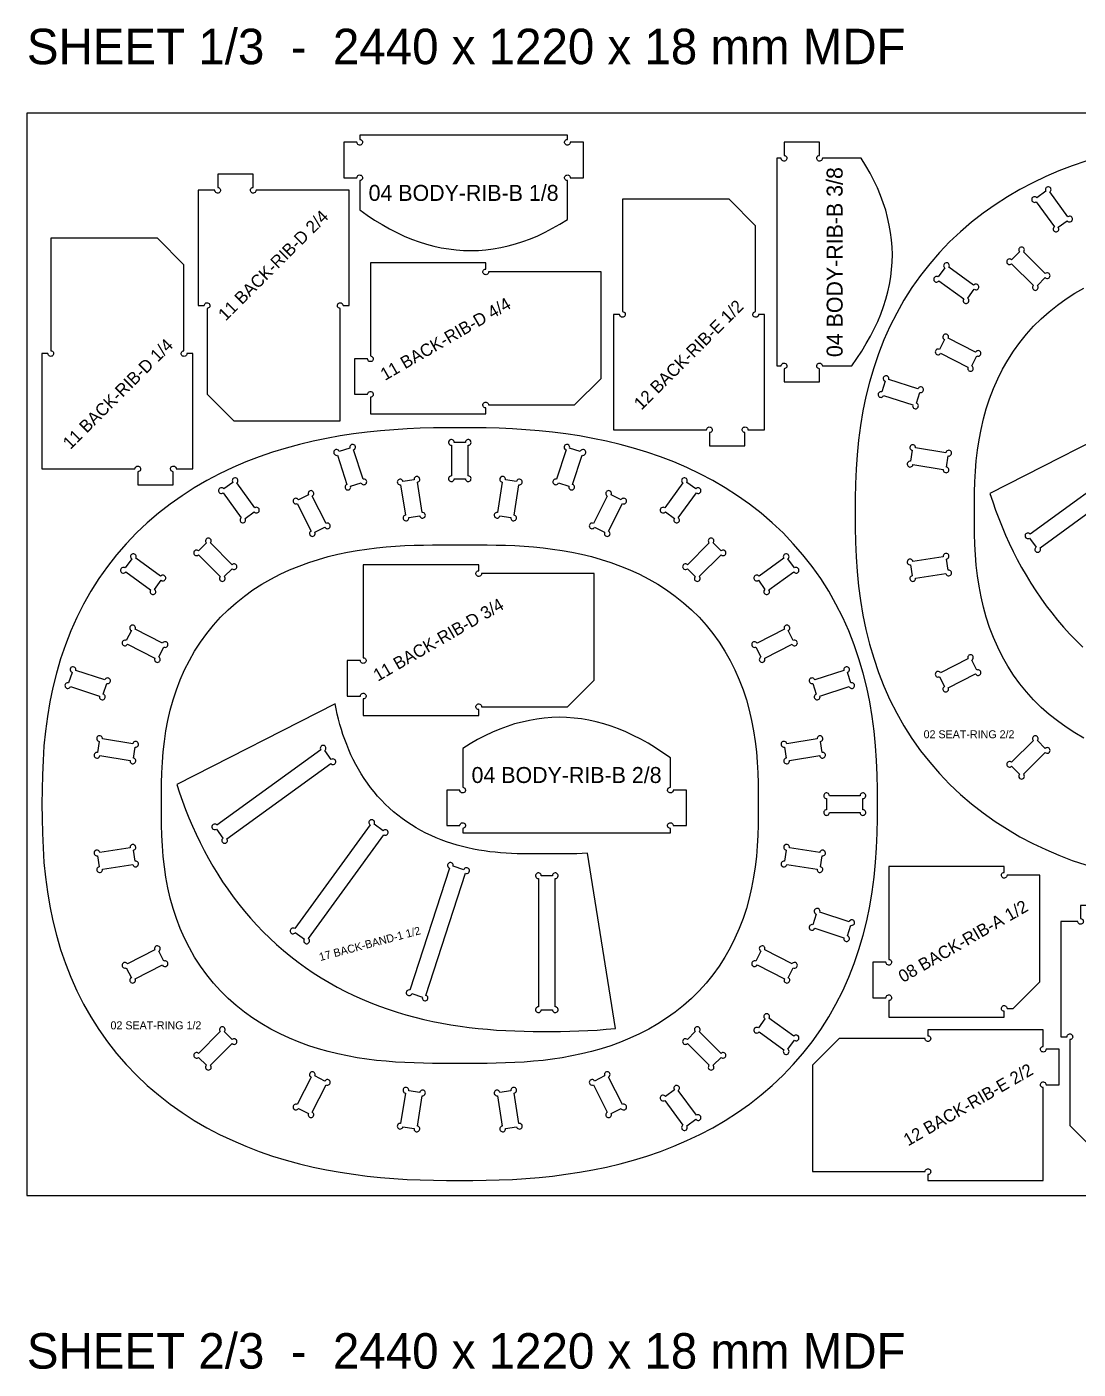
# Model space of a CAD drawing. Header units: millimetres. Extents: x 0 to 2440, y -2940 to 1317.
# Drawn here: x 0 to 1184, y -196 to 1317 of the extents above; entities that cross this region are included whole.
import ezdxf
from ezdxf.enums import TextEntityAlignment as Align

# ---------------------------------------------------------------- set-up
doc = ezdxf.new("R2010")
doc.units = ezdxf.units.MM
for name, color, linetype in [('CUT', 1, 'Continuous'), ('ENGRAVE-LABEL', 3, 'Continuous'), ('REFERENCE-SHEET', 8, 'Continuous')]:
    doc.layers.add(name, color=color, linetype=linetype)

msp = doc.modelspace()

# ---------------------------------------------------------------- linework, layer by layer
at = {"layer": 'CUT'}
for points in [[(375, 1195), (375, 1190.2, -2.414214), (371.8, 1187), (357, 1187), (357, 1147), (371.8, 1147, -2.414214), (375, 1143.8), (375, 1110.8), (383.4, 1104.9), (391.7, 1099.4), (400.1, 1094.3), (408.4, 1089.6), (416.8, 1085.3), (425.1, 1081.4), (433.5, 1077.9), (441.9, 1074.9), (450.2, 1072.2), (458.6, 1070), (466.9, 1068.2), (475.3, 1066.8), (483.6, 1065.8), (492, 1065.2), (500.4, 1065), (508.7, 1065.2), (517.1, 1065.9), (525.4, 1066.9), (533.8, 1068.4), (542.1, 1070.3), (550.5, 1072.5), (558.9, 1075.2), (567.2, 1078.3), (575.6, 1081.8), (583.9, 1085.8), (592.3, 1090.1), (600.6, 1094.8), (609, 1100), (609, 1143.8, -2.414214), (612.2, 1147), (627, 1147), (627, 1187), (612.2, 1187, -2.414214), (609, 1190.2), (609, 1195)], [(845, 935), (849.8, 935, -2.414214), (853, 931.8), (853, 917), (893, 917), (893, 931.8, -2.414214), (896.2, 935), (929.2, 935), (935.1, 943.4), (940.6, 951.7), (945.7, 960.1), (950.4, 968.4), (954.7, 976.8), (958.6, 985.1), (962.1, 993.5), (965.1, 1001.9), (967.8, 1010.2), (970, 1018.6), (971.8, 1026.9), (973.2, 1035.3), (974.2, 1043.6), (974.8, 1052), (975, 1060.4), (974.8, 1068.7), (974.1, 1077.1), (973.1, 1085.4), (971.6, 1093.8), (969.7, 1102.1), (967.5, 1110.5), (964.8, 1118.9), (961.7, 1127.2), (958.2, 1135.6), (954.2, 1143.9), (949.9, 1152.3), (945.2, 1160.6), (940, 1169), (896.2, 1169, -2.414214), (893, 1172.2), (893, 1187), (853, 1187), (853, 1172.2, -2.414214), (849.8, 1169), (845, 1169)], [(363, 1133), (258.2, 1133, -2.414214), (255, 1136.2), (255, 1151), (215, 1151), (215, 1136.2, -2.414214), (211.8, 1133), (193, 1133), (193, 1003), (199.8, 1003, -2.414214), (203, 999.8), (203, 903), (233, 873), (353, 873), (353, 999.8, -2.414214), (356.2, 1003), (363, 1003)], [(1172.1, 1098.6, 2.414214), (1172.8, 1103.1), (1152.5, 1131.1, 2.414214), (1148, 1131.8), (1137.8, 1124.4, 2.414214), (1137.1, 1119.9), (1157.5, 1091.9, 2.414214), (1161.9, 1091.2)], [(661, 863), (765.8, 863, -2.414214), (769, 859.8), (769, 845), (809, 845), (809, 859.8, -2.414214), (812.2, 863), (831, 863), (831, 993), (824.2, 993, -2.414214), (821, 996.2), (821, 1093), (791, 1123), (671, 1123), (671, 996.2, -2.414214), (667.8, 993), (661, 993)], [(17, 819), (121.8, 819, -2.414214), (125, 815.8), (125, 801), (165, 801), (165, 815.8, -2.414214), (168.2, 819), (187, 819), (187, 949), (180.2, 949, -2.414214), (177, 952.2), (177, 1049), (147, 1079), (27, 1079), (27, 952.2, -2.414214), (23.8, 949), (17, 949)], [(1147.3, 1034.5, 2.414214), (1147.3, 1039), (1122.8, 1063.5, 2.414214), (1118.3, 1063.5), (1109.4, 1054.6, 2.414214), (1109.4, 1050.1), (1133.9, 1025.6, 2.414214), (1138.4, 1025.6)], [(387, 1051), (387, 946.2, -2.414214), (383.8, 943), (369, 943), (369, 903), (383.8, 903, -2.414214), (387, 899.8), (387, 881), (517, 881), (517, 887.8, -2.414214), (520.2, 891), (617, 891), (647, 921), (647, 1041), (520.2, 1041, -2.414214), (517, 1044.2), (517, 1051)], [(1067.3, 1021.4, 2.414214), (1066.6, 1025.9), (1038.6, 1046.2, 2.414214), (1034.1, 1045.5), (1026.7, 1035.3, 2.414214), (1027.4, 1030.8), (1055.4, 1010.5, 2.414214), (1059.9, 1011.2)], [(1070.2, 946.2, 2.414214), (1068.8, 950.5), (1038, 966.2, 2.414214), (1033.7, 964.8), (1028, 953.6, 2.414214), (1029.3, 949.3), (1060.2, 933.6, 2.414214), (1064.5, 935)], [(1006, 905.1, 2.414214), (1003.9, 909.1), (971, 919.8, 2.414214), (967, 917.7), (963.1, 905.7, 2.414214), (965.1, 901.7), (998, 891, 2.414214), (1002.1, 893.1)], [(494, 807.9, 2.414214), (497.2, 811.1), (497.2, 845.7, 2.414214), (494, 848.9), (481.4, 848.9, 2.414214), (478.2, 845.7), (478.2, 811.1, 2.414214), (481.4, 807.9)], [(376.6, 803.4, 2.414214), (378.7, 807.4), (368, 840.3, 2.414214), (364, 842.4), (352, 838.5, 2.414214), (349.9, 834.4), (360.6, 801.5, 2.414214), (364.7, 799.5)], [(610.7, 799.5, 2.414214), (614.8, 801.5), (625.5, 834.4, 2.414214), (623.4, 838.5), (611.4, 842.4, 2.414214), (607.4, 840.3), (596.7, 807.4, 2.414214), (598.8, 803.4)], [(1038, 833.5, 2.414214), (1035.3, 837.2), (1001.1, 842.6, 2.414214), (997.5, 839.9), (995.5, 827.5, 2.414214), (998.2, 823.8), (1032.3, 818.4, 2.414214), (1036, 821.1)], [(1251.6, 829.7, 2.414214), (1247.2, 830.4), (1130.2, 745.4, 2.414214), (1129.5, 741), (1136.9, 730.8, 2.414214), (1141.4, 730.1), (1258.3, 815.1, 2.414214), (1259, 819.5)], [(256.1, 770.6, 2.414214), (256.8, 775.1), (236.5, 803.1, 2.414214), (232, 803.8), (221.8, 796.4, 2.414214), (221.1, 791.9), (241.5, 763.9, 2.414214), (245.9, 763.2)], [(442.6, 766.2, 2.414214), (445.3, 769.8), (439.9, 804, 2.414214), (436.2, 806.7), (423.7, 804.7, 2.414214), (421.1, 801), (426.5, 766.9, 2.414214), (430.2, 764.2)], [(545.2, 764.2, 2.414214), (548.9, 766.9), (554.3, 801, 2.414214), (551.7, 804.7), (539.2, 806.7, 2.414214), (535.5, 804), (530.1, 769.8, 2.414214), (532.8, 766.2)], [(729.5, 763.2, 2.414214), (733.9, 763.9), (754.3, 791.9, 2.414214), (753.6, 796.4), (743.4, 803.8, 2.414214), (738.9, 803.1), (718.6, 775.1, 2.414214), (719.3, 770.6)], [(335.8, 753.3, 2.414214), (337.2, 757.6), (321.5, 788.4, 2.414214), (317.2, 789.8), (305.9, 784.1, 2.414214), (304.5, 779.8), (320.2, 748.9, 2.414214), (324.5, 747.5)], [(650.9, 747.5, 2.414214), (655.2, 748.9), (670.9, 779.8, 2.414214), (669.5, 784.1), (658.2, 789.8, 2.414214), (653.9, 788.4), (638.2, 757.6, 2.414214), (639.6, 753.3)], [(231.3, 706.5, 2.414214), (231.3, 711), (206.8, 735.5, 2.414214), (202.3, 735.5), (193.4, 726.6, 2.414214), (193.4, 722.1), (217.9, 697.6, 2.414214), (222.4, 697.6)], [(753, 697.6, 2.414214), (757.5, 697.6), (782, 722.1, 2.414214), (782, 726.6), (773.1, 735.5, 2.414214), (768.6, 735.5), (744.1, 711, 2.414214), (744.1, 706.5)], [(151.3, 693.4, 2.414214), (150.6, 697.9), (122.6, 718.2, 2.414214), (118.1, 717.5), (110.7, 707.3, 2.414214), (111.4, 702.8), (139.4, 682.5, 2.414214), (143.9, 683.2)], [(379, 711), (379, 606.2, -2.414214), (375.8, 603), (361, 603), (361, 563), (375.8, 563, -2.414214), (379, 559.8), (379, 541), (509, 541), (509, 547.8, -2.414214), (512.2, 551), (609, 551), (639, 581), (639, 701), (512.2, 701, -2.414214), (509, 704.2), (509, 711)], [(831.5, 683.2, 2.414214), (836, 682.5), (864, 702.8, 2.414214), (864.7, 707.3), (857.3, 717.5, 2.414214), (852.8, 718.2), (824.8, 697.9, 2.414214), (824.1, 693.4)], [(1036, 717.3, 2.414214), (1032.3, 720), (998.2, 714.6, 2.414214), (995.5, 710.9), (997.5, 698.5, 2.414214), (1001.1, 695.8), (1035.3, 701.2, 2.414214), (1038, 704.9)], [(154.2, 618.2, 2.414214), (152.8, 622.5), (122, 638.2, 2.414214), (117.7, 636.8), (112, 625.6, 2.414214), (113.3, 621.3), (144.2, 605.6, 2.414214), (148.5, 607)], [(826.9, 607, 2.414214), (831.2, 605.6), (862.1, 621.3, 2.414214), (863.4, 625.6), (857.7, 636.8, 2.414214), (853.4, 638.2), (822.6, 622.5, 2.414214), (821.2, 618.2)], [(1064.5, 603.4, 2.414214), (1060.2, 604.8), (1029.3, 589.1, 2.414214), (1028, 584.8), (1033.7, 573.6, 2.414214), (1038, 572.2), (1068.8, 587.9, 2.414214), (1070.2, 592.2)], [(90, 577.1, 2.414214), (87.9, 581.1), (55, 591.8, 2.414214), (51, 589.7), (47.1, 577.7, 2.414214), (49.1, 573.7), (82, 563, 2.414214), (86.1, 565.1)], [(889.3, 565.1, 2.414214), (893.4, 563), (926.3, 573.7, 2.414214), (928.3, 577.7), (924.4, 589.7, 2.414214), (920.4, 591.8), (887.5, 581.1, 2.414214), (885.4, 577.1)], [(725, 409), (725, 413.8, -2.414214), (728.2, 417), (743, 417), (743, 457), (728.2, 457, -2.414214), (725, 460.2), (725, 493.2), (716.6, 499.1), (708.3, 504.6), (699.9, 509.7), (691.6, 514.4), (683.2, 518.7), (674.9, 522.6), (666.5, 526.1), (658.1, 529.1), (649.8, 531.8), (641.4, 534), (633.1, 535.8), (624.7, 537.2), (616.4, 538.2), (608, 538.8), (599.6, 539), (591.3, 538.8), (582.9, 538.1), (574.6, 537.1), (566.2, 535.6), (557.9, 533.7), (549.5, 531.5), (541.1, 528.8), (532.8, 525.7), (524.4, 522.2), (516.1, 518.2), (507.7, 513.9), (499.4, 509.2), (491, 504), (491, 460.2, -2.414214), (487.8, 457), (473, 457), (473, 417), (487.8, 417, -2.414214), (491, 413.8), (491, 409)], [(122, 505.5, 2.414214), (119.3, 509.2), (85.1, 514.6, 2.414214), (81.5, 511.9), (79.5, 499.5, 2.414214), (82.2, 495.8), (116.3, 490.4, 2.414214), (120, 493.1)], [(855.4, 493.1, 2.414214), (859.1, 490.4), (893.2, 495.8, 2.414214), (895.9, 499.5), (893.9, 511.9, 2.414214), (890.3, 514.6), (856.1, 509.2, 2.414214), (853.4, 505.5)], [(1138.4, 512.8, 2.414214), (1133.9, 512.8), (1109.4, 488.3, 2.414214), (1109.4, 483.8), (1118.3, 474.9, 2.414214), (1122.8, 474.9), (1147.3, 499.4, 2.414214), (1147.3, 503.9)], [(335.6, 501.7, 2.414214), (331.2, 502.4), (214.2, 417.4, 2.414214), (213.5, 413), (220.9, 402.8, 2.414214), (225.4, 402.1), (342.3, 487.1, 2.414214), (343, 491.5)], [(900.9, 434.9, 2.414214), (904.1, 431.7), (938.7, 431.7, 2.414214), (941.9, 434.9), (941.9, 447.5, 2.414214), (938.7, 450.7), (904.1, 450.7, 2.414214), (900.9, 447.5)], [(391.2, 418.6, 2.414214), (386.7, 417.8), (301.7, 300.9, 2.414214), (302.4, 296.4), (312.6, 289, 2.414214), (317.1, 289.7), (402.1, 406.7, 2.414214), (401.4, 411.1)], [(120, 389.3, 2.414214), (116.3, 392), (82.2, 386.6, 2.414214), (79.5, 382.9), (81.5, 370.5, 2.414214), (85.1, 367.8), (119.3, 373.2, 2.414214), (122, 376.9)], [(853.4, 376.9, 2.414214), (856.1, 373.2), (890.3, 367.8, 2.414214), (893.9, 370.5), (895.9, 382.9, 2.414214), (893.2, 386.6), (859.1, 392, 2.414214), (855.4, 389.3)], [(480.2, 371.2, 2.414214), (476.2, 369.1), (431.5, 231.6, 2.414214), (433.6, 227.6), (445.6, 223.7, 2.414214), (449.6, 225.7), (494.3, 363.2, 2.414214), (492.2, 367.3)], [(579.5, 360.5, 2.414214), (576.3, 357.3), (576.3, 212.7, 2.414214), (579.5, 209.5), (592.1, 209.5, 2.414214), (595.3, 212.7), (595.3, 357.3, 2.414214), (592.1, 360.5)], [(971, 371), (971, 266.2, -2.414214), (967.8, 263), (953, 263), (953, 223), (967.8, 223, -2.414214), (971, 219.8), (971, 201), (1101, 201), (1101, 207.8, -2.414214), (1104.2, 211), (1111, 211), (1141, 241), (1141, 361), (1104.2, 361, -2.414214), (1101, 364.2), (1101, 371)], [(885.4, 305.3, 2.414214), (887.5, 301.3), (920.4, 290.6, 2.414214), (924.4, 292.7), (928.3, 304.7, 2.414214), (926.3, 308.7), (893.4, 319.4, 2.414214), (889.3, 317.3)], [(1335, 309), (1230.2, 309, -2.414214), (1227, 312.2), (1227, 327), (1187, 327), (1187, 312.2, -2.414214), (1183.8, 309), (1165, 309), (1165, 179), (1171.8, 179, -2.414214), (1175, 175.8), (1175, 79), (1205, 49), (1325, 49), (1325, 175.8, -2.414214), (1328.2, 179), (1335, 179)], [(148.5, 275.4, 2.414214), (144.2, 276.8), (113.3, 261.1, 2.414214), (112, 256.8), (117.7, 245.6, 2.414214), (122, 244.2), (152.8, 259.9, 2.414214), (154.2, 264.2)], [(821.2, 264.2, 2.414214), (822.6, 259.9), (853.4, 244.2, 2.414214), (857.7, 245.6), (863.4, 256.8, 2.414214), (862.1, 261.1), (831.2, 276.8, 2.414214), (826.9, 275.4)], [(824.1, 189, 2.414214), (824.8, 184.5), (852.8, 164.2, 2.414214), (857.3, 164.9), (864.7, 175.1, 2.414214), (864, 179.6), (836, 199.9, 2.414214), (831.5, 199.2)], [(222.4, 184.8, 2.414214), (217.9, 184.8), (193.4, 160.3, 2.414214), (193.4, 155.8), (202.3, 146.9, 2.414214), (206.8, 146.9), (231.3, 171.4, 2.414214), (231.3, 175.9)], [(744.1, 175.9, 2.414214), (744.1, 171.4), (768.6, 146.9, 2.414214), (773.1, 146.9), (782, 155.8, 2.414214), (782, 160.3), (757.5, 184.8, 2.414214), (753, 184.8)], [(1145, 17), (1145, 121.8, -2.414214), (1148.2, 125), (1163, 125), (1163, 165), (1148.2, 165, -2.414214), (1145, 168.2), (1145, 187), (1015, 187), (1015, 180.2, -2.414214), (1011.8, 177), (915, 177), (885, 147), (885, 27), (1011.8, 27, -2.414214), (1015, 23.8), (1015, 17)], [(324.5, 134.9, 2.414214), (320.2, 133.5), (304.5, 102.6, 2.414214), (305.9, 98.3), (317.2, 92.6, 2.414214), (321.5, 94), (337.2, 124.8, 2.414214), (335.8, 129.1)], [(639.6, 129.1, 2.414214), (638.2, 124.8), (653.9, 94, 2.414214), (658.2, 92.6), (669.5, 98.3, 2.414214), (670.9, 102.6), (655.2, 133.5, 2.414214), (650.9, 134.9)], [(430.2, 118.2, 2.414214), (426.5, 115.5), (421.1, 81.4, 2.414214), (423.7, 77.7), (436.2, 75.7, 2.414214), (439.9, 78.4), (445.3, 112.6, 2.414214), (442.6, 116.2)], [(532.8, 116.2, 2.414214), (530.1, 112.6), (535.5, 78.4, 2.414214), (539.2, 75.7), (551.7, 77.7, 2.414214), (554.3, 81.4), (548.9, 115.5, 2.414214), (545.2, 118.2)], [(719.3, 111.8, 2.414214), (718.6, 107.3), (738.9, 79.3, 2.414214), (743.4, 78.6), (753.6, 86, 2.414214), (754.3, 90.5), (733.9, 118.5, 2.414214), (729.5, 119.2)]]:
    msp.add_lwpolyline(points, format="xyb", close=True, dxfattribs=at)
for points in [[(1192.8, 1165.8), (1177.7, 1160.6), (1162.7, 1154.8), (1147.9, 1148.4), (1133.2, 1141.5), (1118.8, 1133.9), (1104.6, 1125.6), (1090.8, 1116.7), (1077.3, 1107.2), (1064.2, 1097), (1051.6, 1086.2), (1039.5, 1074.8), (1028, 1062.7), (1017.1, 1050.1), (1006.7, 1037), (997.1, 1023.3), (988.1, 1009.1), (979.9, 994.6), (972.3, 979.6), (965.5, 964.3), (959.4, 948.7), (954, 932.9), (949.3, 916.8), (945.3, 900.6), (941.9, 884.3), (939.2, 867.9), (937, 851.5), (935.3, 835), (934.2, 818.5), (933.5, 802.1), (933.1, 785.6), (933, 769.2), (933.1, 752.8), (933.5, 736.3), (934.2, 719.9), (935.3, 703.4), (937, 686.9), (939.2, 670.5), (941.9, 654.1), (945.3, 637.8), (949.3, 621.6), (954, 605.5), (959.4, 589.7), (965.5, 574.1), (972.3, 558.8), (979.9, 543.8), (988.1, 529.3), (997.1, 515.1), (1006.7, 501.4), (1017.1, 488.3), (1028, 475.7), (1039.5, 463.6), (1051.6, 452.2), (1064.2, 441.4), (1077.3, 431.2), (1090.8, 421.7), (1104.6, 412.8), (1118.8, 404.5), (1133.2, 396.9), (1147.9, 390), (1162.7, 383.6), (1177.7, 377.8), (1192.8, 372.6)], [(1190.9, 515.6), (1180.7, 521.5), (1170.7, 527.9), (1161, 534.9), (1151.7, 542.3), (1142.8, 550.2), (1134.2, 558.7), (1126.2, 567.6), (1118.6, 576.9), (1111.6, 586.6), (1105, 596.8), (1099.1, 607.2), (1093.7, 618), (1088.8, 629), (1084.5, 640.3), (1080.8, 651.7), (1077.6, 663.2), (1074.9, 674.9), (1072.7, 686.7), (1071, 698.5), (1069.6, 710.3), (1068.7, 722.1), (1068, 733.9), (1067.7, 745.7), (1067.5, 757.5), (1067.5, 769.2), (1067.5, 780.9), (1067.7, 792.7), (1068, 804.5), (1068.7, 816.3), (1069.6, 828.1), (1071, 839.9), (1072.7, 851.7), (1074.9, 863.5), (1077.6, 875.2), (1080.8, 886.7), (1084.5, 898.1), (1088.8, 909.4), (1093.7, 920.4), (1099.1, 931.2), (1105, 941.6), (1111.6, 951.8), (1118.6, 961.5), (1126.2, 970.8), (1134.2, 979.7), (1142.8, 988.2), (1151.7, 996.1), (1161, 1003.5), (1170.7, 1010.5), (1180.7, 1016.9), (1190.9, 1022.8)], [(1263.2, 882.1), (1085, 791.3), (1088.1, 781.9), (1091.4, 772.4), (1094.9, 763), (1098.6, 753.7), (1102.5, 744.4), (1106.7, 735.2), (1111.1, 726), (1115.7, 716.9), (1120.6, 708), (1125.6, 699.1), (1131, 690.3), (1136.5, 681.7), (1142.3, 673.2), (1148.4, 664.8), (1154.7, 656.6), (1161.2, 648.5), (1167.9, 640.6), (1174.9, 632.9), (1182.2, 625.4), (1189.6, 618.1)]]:
    msp.add_lwpolyline(points, dxfattribs=at)
for points in [[(958.4, 441.2), (958.3, 457.6), (957.9, 474.1), (957.2, 490.5), (956.1, 507), (954.4, 523.5), (952.2, 539.9), (949.5, 556.3), (946.1, 572.6), (942.1, 588.8), (937.4, 604.9), (932, 620.7), (925.9, 636.3), (919.1, 651.6), (911.5, 666.6), (903.3, 681.1), (894.3, 695.3), (884.7, 709), (874.3, 722.1), (863.4, 734.7), (851.9, 746.8), (839.8, 758.2), (827.2, 769), (814.1, 779.2), (800.6, 788.7), (786.8, 797.6), (772.6, 805.9), (758.2, 813.5), (743.5, 820.4), (728.7, 826.8), (713.7, 832.6), (698.6, 837.8), (683.4, 842.4), (668.2, 846.6), (653, 850.2), (637.7, 853.4), (622.5, 856.1), (607.3, 858.4), (592.2, 860.3), (577.1, 861.9), (562.1, 863.1), (547.1, 864.1), (532.2, 864.7), (517.3, 865.1), (502.5, 865.3), (487.7, 865.4), (472.9, 865.3), (458.1, 865.1), (443.2, 864.7), (428.3, 864.1), (413.3, 863.1), (398.3, 861.9), (383.2, 860.3), (368.1, 858.4), (352.9, 856.1), (337.7, 853.4), (322.4, 850.2), (307.2, 846.6), (292, 842.4), (276.8, 837.8), (261.7, 832.6), (246.7, 826.8), (231.9, 820.4), (217.2, 813.5), (202.8, 805.9), (188.6, 797.6), (174.8, 788.7), (161.3, 779.2), (148.2, 769), (135.6, 758.2), (123.5, 746.8), (112, 734.7), (101.1, 722.1), (90.7, 709), (81.1, 695.3), (72.1, 681.1), (63.9, 666.6), (56.3, 651.6), (49.5, 636.3), (43.4, 620.7), (38, 604.9), (33.3, 588.8), (29.3, 572.6), (25.9, 556.3), (23.2, 539.9), (21, 523.5), (19.3, 507), (18.2, 490.5), (17.5, 474.1), (17.1, 457.6), (17, 441.2), (17.1, 424.8), (17.5, 408.3), (18.2, 391.9), (19.3, 375.4), (21, 358.9), (23.2, 342.5), (25.9, 326.1), (29.3, 309.8), (33.3, 293.6), (38, 277.5), (43.4, 261.7), (49.5, 246.1), (56.3, 230.8), (63.9, 215.8), (72.1, 201.3), (81.1, 187.1), (90.7, 173.4), (101.1, 160.3), (112, 147.7), (123.5, 135.6), (135.6, 124.2), (148.2, 113.4), (161.3, 103.2), (174.8, 93.7), (188.6, 84.8), (202.8, 76.5), (217.2, 68.9), (231.9, 62), (246.7, 55.6), (261.7, 49.8), (276.8, 44.6), (292, 40), (307.2, 35.8), (322.4, 32.2), (337.7, 29), (352.9, 26.3), (368.1, 24), (383.2, 22.1), (398.3, 20.5), (413.3, 19.3), (428.3, 18.3), (443.2, 17.7), (458.1, 17.3), (472.9, 17.1), (487.7, 17), (502.5, 17.1), (517.3, 17.3), (532.2, 17.7), (547.1, 18.3), (562.1, 19.3), (577.1, 20.5), (592.2, 22.1), (607.3, 24), (622.5, 26.3), (637.7, 29), (653, 32.2), (668.2, 35.8), (683.4, 40), (698.6, 44.6), (713.7, 49.8), (728.7, 55.6), (743.5, 62), (758.2, 68.9), (772.6, 76.5), (786.8, 84.8), (800.6, 93.7), (814.1, 103.2), (827.2, 113.4), (839.8, 124.2), (851.9, 135.6), (863.4, 147.7), (874.3, 160.3), (884.7, 173.4), (894.3, 187.1), (903.3, 201.3), (911.5, 215.8), (919.1, 230.8), (925.9, 246.1), (932, 261.7), (937.4, 277.5), (942.1, 293.6), (946.1, 309.8), (949.5, 326.1), (952.2, 342.5), (954.4, 358.9), (956.1, 375.4), (957.2, 391.9), (957.9, 408.3), (958.3, 424.8)], [(823.9, 429.5), (823.7, 417.7), (823.4, 405.9), (822.7, 394.1), (821.8, 382.3), (820.4, 370.5), (818.7, 358.7), (816.5, 346.9), (813.8, 335.2), (810.6, 323.7), (806.9, 312.3), (802.6, 301), (797.7, 290), (792.3, 279.2), (786.4, 268.8), (779.8, 258.6), (772.8, 248.9), (765.2, 239.6), (757.2, 230.7), (748.6, 222.2), (739.7, 214.3), (730.4, 206.9), (720.7, 199.9), (710.7, 193.5), (700.5, 187.6), (690.1, 182.2), (679.4, 177.3), (668.7, 172.9), (657.8, 168.9), (646.9, 165.4), (636, 162.3), (625, 159.7), (614.1, 157.4), (603.2, 155.4), (592.3, 153.8), (581.5, 152.4), (570.8, 151.4), (560.2, 150.5), (549.6, 149.9), (539.1, 149.5), (528.7, 149.2), (518.4, 149), (508.1, 149), (497.9, 149), (487.7, 149), (477.5, 149), (467.3, 149), (457, 149), (446.7, 149.2), (436.3, 149.5), (425.8, 149.9), (415.2, 150.5), (404.6, 151.4), (393.9, 152.4), (383.1, 153.8), (372.2, 155.4), (361.3, 157.4), (350.4, 159.7), (339.4, 162.3), (328.5, 165.4), (317.6, 168.9), (306.7, 172.9), (296, 177.3), (285.3, 182.2), (274.9, 187.6), (264.7, 193.5), (254.7, 199.9), (245, 206.9), (235.7, 214.3), (226.8, 222.2), (218.2, 230.7), (210.2, 239.6), (202.6, 248.9), (195.6, 258.6), (189, 268.8), (183.1, 279.2), (177.7, 290), (172.8, 301), (168.5, 312.3), (164.8, 323.7), (161.6, 335.2), (158.9, 346.9), (156.7, 358.7), (155, 370.5), (153.6, 382.3), (152.7, 394.1), (152, 405.9), (151.7, 417.7), (151.5, 429.5), (151.5, 441.2), (151.5, 452.9), (151.7, 464.7), (152, 476.5), (152.7, 488.3), (153.6, 500.1), (155, 511.9), (156.7, 523.7), (158.9, 535.5), (161.6, 547.2), (164.8, 558.7), (168.5, 570.1), (172.8, 581.4), (177.7, 592.4), (183.1, 603.2), (189, 613.6), (195.6, 623.8), (202.6, 633.5), (210.2, 642.8), (218.2, 651.7), (226.8, 660.2), (235.7, 668.1), (245, 675.5), (254.7, 682.5), (264.7, 688.9), (274.9, 694.8), (285.3, 700.2), (296, 705.1), (306.7, 709.5), (317.6, 713.5), (328.5, 717), (339.4, 720.1), (350.4, 722.7), (361.3, 725), (372.2, 727), (383.1, 728.6), (393.9, 730), (404.6, 731), (415.2, 731.9), (425.8, 732.5), (436.3, 732.9), (446.7, 733.2), (457, 733.4), (467.3, 733.4), (477.5, 733.4), (487.7, 733.4), (497.9, 733.4), (508.1, 733.4), (518.4, 733.4), (528.7, 733.2), (539.1, 732.9), (549.6, 732.5), (560.2, 731.9), (570.8, 731), (581.5, 730), (592.3, 728.6), (603.2, 727), (614.1, 725), (625, 722.7), (636, 720.1), (646.9, 717), (657.8, 713.5), (668.7, 709.5), (679.4, 705.1), (690.1, 700.2), (700.5, 694.8), (710.7, 688.9), (720.7, 682.5), (730.4, 675.5), (739.7, 668.1), (748.6, 660.2), (757.2, 651.7), (765.2, 642.8), (772.8, 633.5), (779.8, 623.8), (786.4, 613.6), (792.3, 603.2), (797.7, 592.4), (802.6, 581.4), (806.9, 570.1), (810.6, 558.7), (813.8, 547.2), (816.5, 535.5), (818.7, 523.7), (820.4, 511.9), (821.8, 500.1), (822.7, 488.3), (823.4, 476.5), (823.7, 464.7), (823.9, 452.9), (823.9, 441.2)], [(169, 463.3), (172.1, 453.9), (175.4, 444.4), (178.9, 435), (182.6, 425.7), (186.5, 416.4), (190.7, 407.2), (195.1, 398), (199.7, 388.9), (204.6, 380), (209.6, 371.1), (215, 362.3), (220.5, 353.7), (226.3, 345.2), (232.4, 336.8), (238.7, 328.6), (245.2, 320.5), (251.9, 312.6), (258.9, 304.9), (266.2, 297.4), (273.6, 290.1), (281.2, 283.1), (289.1, 276.2), (297.2, 269.6), (305.5, 263.2), (313.9, 257.1), (322.6, 251.2), (331.4, 245.5), (340.4, 240.1), (349.5, 235), (358.8, 230.2), (368.2, 225.6), (377.8, 221.3), (387.4, 217.2), (397.2, 213.5), (407, 210), (417, 206.7), (427, 203.7), (437, 201), (447.2, 198.5), (457.3, 196.2), (467.5, 194.2), (477.8, 192.4), (488, 190.9), (498.3, 189.5), (508.6, 188.3), (518.9, 187.4), (529.2, 186.6), (539.5, 186), (549.8, 185.6), (560.1, 185.2), (570.4, 185.1), (580.7, 185), (590.9, 185), (601.2, 185.1), (611.5, 185.2), (621.8, 185.6), (632.1, 186), (642.4, 186.6), (652.7, 187.4), (663, 188.3), (631.7, 385.9), (625.5, 385.5), (619.4, 385.3), (613.3, 385.1), (607.1, 385), (601, 385), (594.9, 385), (588.8, 385), (582.8, 385), (576.7, 385), (570.6, 385), (564.5, 385), (558.3, 385.1), (552.2, 385.3), (546.1, 385.5), (539.9, 385.9), (533.7, 386.3), (527.6, 386.9), (521.4, 387.6), (515.2, 388.4), (509.1, 389.4), (503, 390.5), (496.8, 391.8), (490.8, 393.3), (484.7, 394.9), (478.7, 396.7), (472.7, 398.6), (466.8, 400.8), (461, 403.1), (455.3, 405.7), (449.6, 408.4), (444, 411.3), (438.6, 414.4), (433.2, 417.7), (428, 421.1), (422.9, 424.8), (417.9, 428.6), (413.1, 432.6), (408.4, 436.8), (403.8, 441.1), (399.5, 445.6), (395.2, 450.2), (391.2, 455), (387.3, 459.8), (383.6, 464.9), (380.1, 470), (376.7, 475.2), (373.6, 480.5), (370.6, 485.9), (367.7, 491.4), (365.1, 496.9), (362.6, 502.5), (360.3, 508.2), (358.1, 513.9), (356.1, 519.6), (354.3, 525.3), (352.6, 531.1), (351, 536.8), (349.6, 542.6), (348.3, 548.4), (347.2, 554.1)]]:
    msp.add_lwpolyline(points, close=True, dxfattribs=at)
at = {"layer": 'REFERENCE-SHEET'}
msp.add_lwpolyline([(0, 0), (2440, 0), (2440, 1220), (0, 1220)], close=True, dxfattribs=at)

# ---------------------------------------------------------------- texts
at = {"layer": 'ENGRAVE-LABEL'}
for s, height, rotation, p in [('04 BODY-RIB-B 3/8', 18, 90, (910, 1052)), ('11 BACK-RIB-D 2/4', 14, 45, (277.5, 1048.4)), ('11 BACK-RIB-D 4/4', 14, 30, (471.6, 965.5)), ('12 BACK-RIB-E 1/2', 14, 45, (745.5, 947.6)), ('11 BACK-RIB-D 1/4', 14, 45, (102.5, 903.6)), ('11 BACK-RIB-D 3/4', 14, 30, (463.6, 626.5)), ('08 BACK-RIB-A 1/2', 14, 30, (1054.7, 286.7)), ('17 BACK-BAND-1 1/2', 9, 15, (386.3, 283.9)), ('12 BACK-RIB-E 2/2', 14, 30, (1060.4, 102.5))]:
    msp.add_text(s, height=height, rotation=rotation, dxfattribs=at).set_placement(p, align=Align.MIDDLE_CENTER)
for s, height, p in [('04 BODY-RIB-B 1/8', 18, (492, 1130)), ('02 SEAT-RING 2/2', 9, (1061.4, 519.9)), ('04 BODY-RIB-B 2/8', 18, (608, 474)), ('02 SEAT-RING 1/2', 9, (145.4, 191.9))]:
    msp.add_text(s, height=height, dxfattribs=at).set_placement(p, align=Align.MIDDLE_CENTER)
at = {"layer": 'REFERENCE-SHEET'}
for s, p in [('SHEET 1/3  -  2440 x 1220 x 18 mm MDF', (0, 1275)), ('SHEET 2/3  -  2440 x 1220 x 18 mm MDF', (0, -195))]:
    msp.add_text(s, height=40, dxfattribs=at).set_placement(p)

doc.saveas('drawing.dxf')
